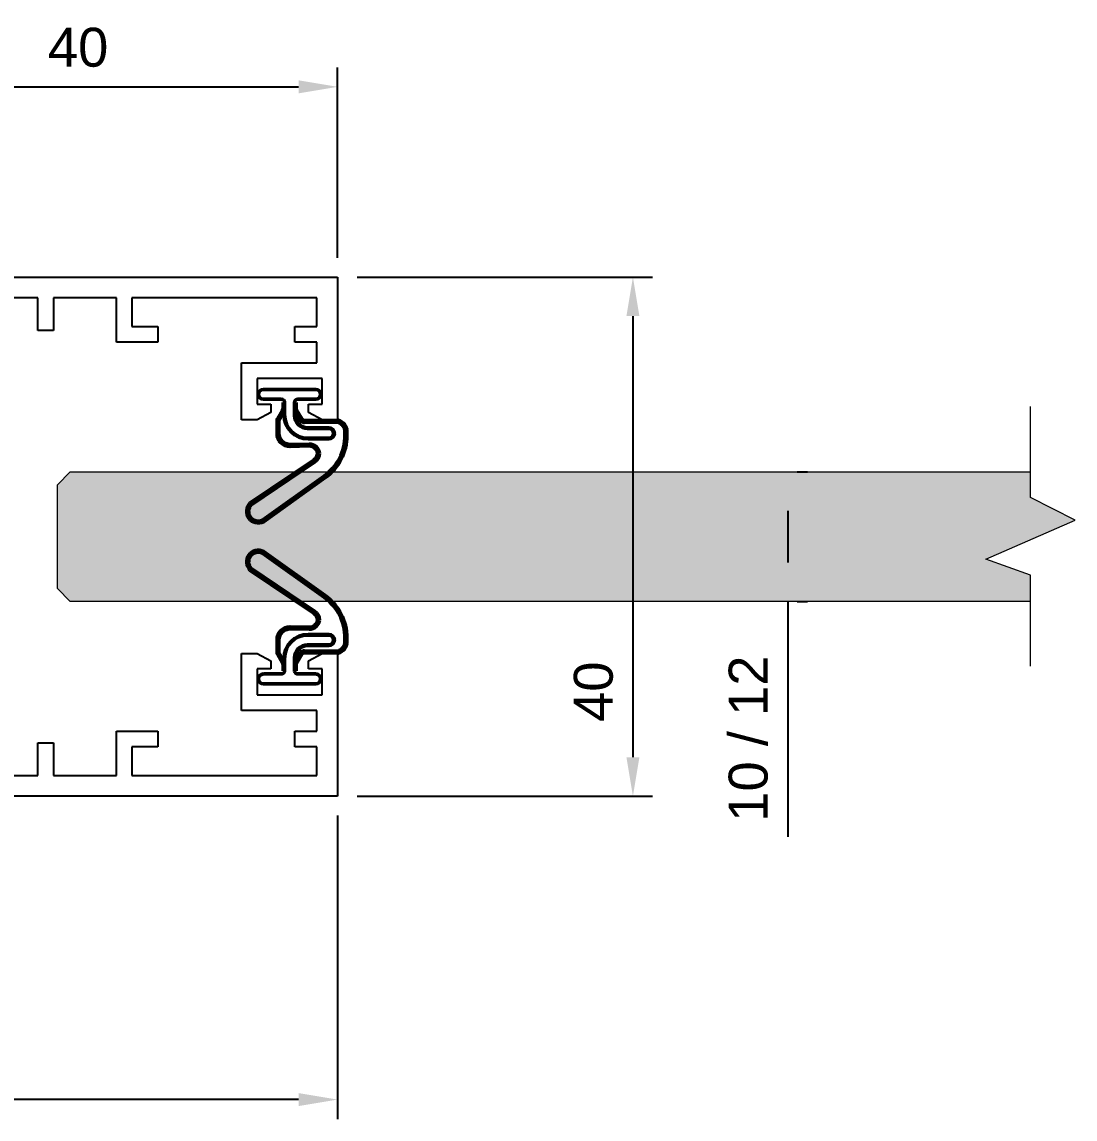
# Model space of a CAD drawing. Header units: millimetres. Extents: x 1679 to 2875, y 789 to 1630.
# Drawn here: x 2326 to 2407.2, y 1360.6 to 1445.1 of the extents above; entities that cross this region are included whole.
import ezdxf

# ---------------------------------------------------------------- set-up
doc = ezdxf.new("R2010")
doc.units = ezdxf.units.MM
for name, color, linetype in [('48800_-_L2315', 7, 'Continuous'), ('48800_-_L3000', 7, 'Continuous'), ('Blocchi', 7, 'Continuous'), ('PARTENZA_VERTICA', 7, 'Continuous'), ('quote', 3, 'Continuous')]:
    doc.layers.add(name, color=color, linetype=linetype)
doc.layers.add('GLASS & JOINTS', color=250, linetype='Continuous', lineweight=13)
doc.layers.add('GLASS HATCH', color=7, linetype='Continuous', true_color=0xb8ffed, transparency=0.5)
doc.styles.get("Standard").update_dxf_attribs({"font": 'arial.ttf'})
doc.dimstyles.new('ISO-25$0', dxfattribs={"dimtxt": 3, "dimasz": 3, "dimexe": 1.5, "dimexo": 1.5, "dimgap": 1.5, "dimtad": 1, "dimtxsty": 'Standard', "dimcen": 2.5, "dimadec": 0, "dimazin": 0, "dimtfac": 1, "dimtmove": 0, "dimatfit": 3, "dimfxl": 1, "dimarcsym": 0})

# ---------------------------------------------------------------- blocks, each defined once
blk = doc.blocks.new('cassaporta Glass')
at = {"color": 4}
for p, q in [((19.99999999999955, 14.99999999999977), (15.19999999997481, 14.99999999999977)), ((15.19999999997481, 14.99999999999977), (15.19999999997481, 13.79999999999177)), ((19.99999999999955, -40.00000000000023), (19.99999999999955, 14.99999999999977)), ((15.19999999997481, 13.79999999999177), (15.77499999995734, 12.75000000001432)), ((16.39999999995734, 12.75000000001432), (16.39999999995734, 13.79999999999177)), ((16.39999999995734, 13.79999999999177), (18.39999999998645, 13.79999999999177)), ((18.39999999998645, 13.79999999999177), (18.39999999998645, 8.799999999991769)), ((15.77499999995734, 12.75000000001432), (16.39999999995734, 12.75000000001432)), ((15.77499999995734, 9.850000000041973), (15.19999999997481, 8.799999999991769)), ((16.39999999995734, 9.850000000041973), (15.77499999995734, 9.850000000041973)), ((16.39999999995734, 8.799999999991769), (16.39999999995734, 9.850000000041973)), ((15.19999999997481, 8.799999999991769), (15.19999999997481, 7.600000000020145)), ((18.39999999998645, 8.799999999991769), (16.39999999995734, 8.799999999991769)), ((15.19999999997481, 7.600000000020145), (18.39999999998645, 7.600000000020145)), ((18.39999999998645, 7.600000000020145), (18.39999999998645, -2.273736754432321e-13)), ((-0.4000000000237378, -2.273736754432321e-13), (-20.00000000000045, -2.273736754432321e-13)), ((-20.00000000000045, -2.273736754432321e-13), (-20.00000000000045, -40.00000000000023)), ((-4.547473508864641e-13, -0.3999999999907686), (-0.4000000000237378, -2.273736754432321e-13)), ((0.3999999999937245, -2.273736754432321e-13), (-4.547473508864641e-13, -0.3999999999907686)), ((18.39999999998645, -2.273736754432321e-13), (0.3999999999937245, -2.273736754432321e-13)), ((-17.90000000002374, -11.79999999998495), (-17.90000000002374, -1.999999999989313)), ((-17.90000000002374, -1.999999999989313), (-12.45000000001937, -1.999999999989313)), ((-12.45000000001937, -1.999999999989313), (-12.45000000001937, -5.000000000000227)), ((12.44999999997481, -5.000000000000227), (12.44999999997481, -1.999999999989313)), ((12.44999999997481, -1.999999999989313), (17.89999999999372, -1.999999999989313)), ((17.89999999999372, -1.999999999989313), (17.89999999999372, -11.79999999998495)), ((-11.25000000000045, -5.000000000000227), (-11.25000000000045, -2.999999999992951)), ((-11.25000000000045, -2.999999999992951), (11.24999999999955, -2.999999999992951)), ((11.24999999999955, -2.999999999992951), (11.24999999999955, -5.000000000000227)), ((-12.45000000001937, -5.000000000000227), (-11.25000000000045, -5.000000000000227)), ((11.24999999999955, -5.000000000000227), (12.44999999997481, -5.000000000000227)), ((-11.25000000000045, -9.800000000014052), (-12.45000000001937, -9.800000000014052)), ((-12.45000000001937, -9.800000000014052), (-12.45000000001937, -11.79999999998495)), ((-11.25000000000045, -11.79999999998495), (-11.25000000000045, -9.800000000014052)), ((12.44999999997481, -9.800000000014052), (11.24999999999955, -9.800000000014052)), ((11.24999999999955, -9.800000000014052), (11.24999999999955, -11.79999999998495)), ((12.44999999997481, -11.79999999998495), (12.44999999997481, -9.800000000014052)), ((-12.45000000001937, -11.79999999998495), (-17.90000000002374, -11.79999999998495)), ((11.24999999999955, -11.79999999998495), (-11.25000000000045, -11.79999999998495)), ((17.89999999999372, -11.79999999998495), (12.44999999997481, -11.79999999998495)), ((-18.40000000003101, -16.90000000002351), (-18.40000000003101, -13.40000000001987)), ((-18.40000000003101, -13.40000000001987), (18.39999999998645, -13.40000000001987)), ((18.39999999998645, -13.40000000001987), (18.39999999998645, -16.90000000002351)), ((-15.90000000003101, -16.90000000002351), (-18.40000000003101, -16.90000000002351)), ((-15.90000000003101, -18.09999999999513), (-15.90000000003101, -16.90000000002351)), ((18.39999999998645, -16.90000000002351), (15.89999999998645, -16.90000000002351)), ((15.89999999998645, -16.90000000002351), (15.89999999998645, -18.09999999999513)), ((-18.40000000003101, -22.95000000000095), (-18.40000000003101, -18.09999999999513)), ((-18.40000000003101, -18.09999999999513), (-15.90000000003101, -18.09999999999513)), ((15.89999999998645, -18.09999999999513), (18.39999999998645, -18.09999999999513)), ((18.39999999998645, -18.09999999999513), (18.39999999998645, -22.95000000000095)), ((-15.00000000000045, -22.95000000000095), (-18.40000000003101, -22.95000000000095)), ((-15.00000000000045, -26.14999999997985), (-15.00000000000045, -22.95000000000095)), ((18.39999999998645, -22.95000000000095), (14.99999999999955, -22.95000000000095)), ((14.99999999999955, -22.95000000000095), (14.99999999999955, -26.14999999997985)), ((-18.40000000003101, -38.40000000001987), (-18.40000000003101, -24.14999999999077)), ((-18.40000000003101, -24.14999999999077), (-16.20000000001937, -24.14999999999077)), ((-16.20000000001937, -24.14999999999077), (-16.20000000001937, -26.14999999997985)), ((16.19999999997481, -26.14999999997985), (16.19999999997481, -24.14999999999077)), ((16.19999999997481, -24.14999999999077), (18.39999999998645, -24.14999999999077)), ((18.39999999998645, -24.14999999999077), (18.39999999998645, -38.40000000001987)), ((-16.20000000001937, -26.14999999997985), (-15.00000000000045, -26.14999999997985)), ((14.99999999999955, -26.14999999997985), (16.19999999997481, -26.14999999997985)), ((-9.00000000000773, -32.60000000000241), (-13.40000000003101, -32.60000000000241)), ((-13.40000000003101, -32.60000000000241), (-13.40000000003101, -38.40000000001987)), ((-9.00000000000773, -33.79999999997403), (-9.00000000000773, -32.60000000000241)), ((13.39999999998645, -32.60000000000241), (8.999999999999545, -32.60000000000241)), ((8.999999999999545, -32.60000000000241), (8.999999999999545, -33.79999999997403)), ((13.39999999998645, -38.40000000001987), (13.39999999998645, -32.60000000000241)), ((-12.2000000000121, -38.79999999997403), (-12.2000000000121, -33.79999999997403)), ((-12.2000000000121, -33.79999999997403), (-10.20000000001937, -33.79999999997403)), ((-10.20000000001937, -33.79999999997403), (-10.20000000001937, -34.84999999996967)), ((-9.575000000019372, -34.84999999996967), (-9.00000000000773, -33.79999999997403)), ((8.999999999999545, -33.79999999997403), (9.574999999974807, -34.84999999996967)), ((10.19999999997481, -34.84999999996967), (10.19999999997481, -33.79999999997403)), ((10.19999999997481, -33.79999999997403), (12.20000000001119, -33.79999999997403)), ((12.20000000001119, -33.79999999997403), (12.20000000001119, -38.79999999997403)), ((-10.20000000001937, -34.84999999996967), (-9.575000000019372, -34.84999999996967)), ((9.574999999974807, -34.84999999996967), (10.19999999997481, -34.84999999996967)), ((-15.00000000000045, -36.70000000003733), (-16.20000000001937, -36.70000000003733)), ((-16.20000000001937, -36.70000000003733), (-16.20000000001937, -38.40000000001987)), ((-15.00000000000045, -38.40000000001987), (-15.00000000000045, -36.70000000003733)), ((16.20000000001119, -36.70000000003733), (14.99999999999955, -36.70000000003733)), ((14.99999999999955, -36.70000000003733), (14.99999999999955, -38.40000000001987)), ((16.19999999997481, -38.40000000001987), (16.20000000001119, -36.70000000003733)), ((-9.575000000019372, -37.74999999999659), (-10.20000000001937, -37.74999999999659)), ((-10.20000000001937, -37.74999999999659), (-10.20000000001937, -38.79999999997403)), ((-9.00000000000773, -38.79999999997403), (-9.575000000019372, -37.74999999999659)), ((9.574999999974807, -37.74999999999659), (8.999999999999545, -38.79999999997403)), ((10.19999999997481, -37.74999999999659), (9.574999999974807, -37.74999999999659)), ((10.19999999997481, -38.79999999997403), (10.19999999997481, -37.74999999999659)), ((-16.20000000001937, -38.40000000001987), (-18.40000000003101, -38.40000000001987)), ((-13.40000000003101, -38.40000000001987), (-15.00000000000045, -38.40000000001987)), ((-10.20000000001937, -38.79999999997403), (-12.2000000000121, -38.79999999997403)), ((-9.00000000000773, -40.00000000000023), (-9.00000000000773, -38.79999999997403)), ((8.999999999999545, -38.79999999997403), (8.999999999999545, -40.00000000000023)), ((12.20000000001119, -38.79999999997403), (10.19999999997481, -38.79999999997403)), ((14.99999999999955, -38.40000000001987), (13.39999999998645, -38.40000000001987)), ((18.39999999998645, -38.40000000001987), (16.19999999997481, -38.40000000001987)), ((-20.00000000000045, -40.00000000000023), (-9.00000000000773, -40.00000000000023)), ((8.999999999999545, -40.00000000000023), (19.99999999999955, -40.00000000000023))]:
    blk.add_line(p, q, dxfattribs=at)
blk = doc.blocks.new('48800')
at = {"layer": '48800_-_L3000', "linetype": 'Continuous', "lineweight": 5}
h = blk.add_hatch(dxfattribs=at)
h.set_pattern_fill('LINE', color=3, scale=2, angle=45, style=0)
h.set_pattern_definition([(45, (-6239.774805377373, -3270.228350211878), (-4.490128060534577, 4.490128060534577), [])])
edge = h.paths.add_edge_path()
edge.add_arc((9.396389012849795, 2.40966251806185), 0.896706326863548, 334.1295288506058, 494.3643185320288)
edge.add_line((8.769395574795453, 3.050725280414099), (5.444471376502406, -1.862180261775848))
edge.add_arc((4.916598358411647, -1.515421275796598), 0.6315787501057035, 270.0000000002475, 326.69914895622253, ccw=False)
edge.add_arc((4.996062680173054, -1.511926273021345), 0.6400259760442559, 180.3128777849759, 262.8678681542906, ccw=False)
edge.add_line((4.356046246815822, -1.515421275902554), (4.38947250000092, -0.03323105942172333))
edge.add_arc((3.38947250000092, -0.03323105942126858), 0.9999999999999968, 0, 90)
edge.add_line((3.38947250000092, 0.9667689405787314), (2.399999250001201, 0.9667689405787314))
edge.add_arc((2.399999250001201, 0.7141374405787246), 0.2526314999999962, 90, 119.9999999996547)
edge.add_line((2.273683500002335, 0.932922737375975), (1.591578450050292, 0.5391092032627967))
edge.add_arc((1.465262700083258, 0.7578945000459498), 0.2526314999727501, 270, 299.9999999949495, ccw=False)
edge.add_line((1.465262700083258, 0.5052630000727731), (1.010526000001846, 0.5052629999995588))
edge.add_line((1.010526000000937, 0.5052629999995588), (1.010526000000027, 0.405262999999195))
edge.add_line((1.010526000000027, 0.405262999999195), (1.465262700081439, 0.405262999999195))
edge.add_arc((1.465262700083258, 0.7578945000459498), 0.352631500046368, 270, 299.9999999994366)
edge.add_line((1.641578450103225, 0.4525066628298191), (2.323683500001607, 0.8463201969971124))
edge.add_arc((2.399999250001201, 0.7141374405787246), 0.1526315000000054, 90, 119.99999999974361, ccw=False)
edge.add_line((2.399999250001201, 0.8667689405792771), (3.38947250000092, 0.8667689405788224))
edge.add_arc((3.38947250000092, -0.03323105942126858), 0.9000000000000059, 0.06988599971208487, 90, ccw=False)
edge.add_line((4.289471830506045, -0.03213329297705059), (4.256041235630619, -1.514516029156766))
edge.add_arc((4.996062680173054, -1.511926273021345), 0.7400259760442747, 180.2005097174982, 263.3500359557772)
edge.add_arc((4.916598358411647, -1.515421275796598), 0.7315787501057127, 269.5118242481909, 326.6432963274905)
edge.add_line((5.527659461139592, -1.917679645927365), (8.846376224170854, 2.986053794500549))
edge.add_arc((9.396389012849795, 2.40966251806185), 0.7967063268635467, -25.27844735126598, 133.6584744605168, ccw=False)
edge.add_line((10.11680532527498, 2.069454775564282), (6.714339917959478, -2.689066771321905))
edge.add_arc((3.541890162345226, -0.4206835259019499), 3.900000000000003, 269.9999999999866, 324.43425599117296, ccw=False)
edge.add_line((3.541890162344316, -4.320683525902041), (3.251858882145825, -4.320683525902496))
edge.add_arc((3.270429271379726, -3.481853783880979), 0.8390352766452767, 196.6940098438309, 268.7317674874703, ccw=False)
edge.add_line((2.466757206734655, -3.72287537620241), (2.499998554510967, -1.152408388225922))
edge.add_arc((2.14736775000074, -1.151708034281), 0.3526314999903055, 359.886205992474, 419.9999999936312)
edge.add_line((2.323683500029802, -0.8463201971344461), (1.641578450067755, -0.452506662896667))
edge.add_arc((1.465262700102357, -0.7578944999731902), 0.3526314998976901, 59.99999999686333, 89.99999999674895)
edge.add_line((1.465262700122366, -0.4052630000755926), (1.010526000000937, -0.4052630000005593))
edge.add_line((1.010526000000027, -0.4052630000005593), (1.010526000000027, -0.5052630000009231))
edge.add_line((1.010526000000027, -0.5052630000009231), (1.465262700101448, -0.5052630000004683))
edge.add_arc((1.465262700102357, -0.7578944999731902), 0.2526314999727575, 59.99999999363979, 90, ccw=False)
edge.add_line((1.591578450113047, -0.5391092032145934), (2.273683500025072, -0.9329227374987568))
edge.add_arc((2.14736775000074, -1.151708034281), 0.2526315000000008, 0, 59.99999999364178, ccw=False)
edge.add_line((2.399999250001201, -1.151708034281), (2.366572996817013, -3.736473275902426))
edge.add_arc((3.270429271379726, -3.481853783880979), 0.939035276645271, 195.7327148735532, 268.8011990043486)
edge.add_line((3.250783246816354, -4.42068352590195), (3.541890162344316, -4.42068352590195))
edge.add_arc((3.541890162345226, -0.4206835259019499), 4.000000000000004, 269.999999999987, 324.4342559911777)
edge.add_line((6.795684783488468, -2.747230444281286), (10.20322992133242, 2.018395365038032))
at = {"layer": '48800_-_L2315', "color": 3, "linetype": 'Continuous', "lineweight": 50}
for p, q in [((2.36657299682156, 0.8630637995302095), (2.36657299682156, 0.8111730546111175)), ((3.250783246821811, 0.8667689405783676), (3.250783246821811, 0.8167689405786405)), ((2.36657299682156, 0.3839548278692746), (2.36657299682156, 0.3326725295596589)), ((2.36657299682156, -0.4473202594099348), (2.36657299682156, -0.501206485540024)), ((2.36657299682156, -0.8139785796010983), (2.36657299682156, -0.8754870456659773)), ((3.250783246821811, -0.09474503675437518), (3.250783246821811, -0.1654285425979651)), ((3.250783246821811, -3.376517609131497), (3.250783246821811, -3.429402981724252)), ((3.250783246821811, -4.270644441476634), (3.250783246821811, -4.320659023000644))]:
    blk.add_line(p, q, dxfattribs=at)
at = {"layer": '48800_-_L3000', "color": 3, "linetype": 'Continuous', "lineweight": 50}
for p, q in [((8.769395574795453, 3.050725280414099), (5.444471376502406, -1.862180261775848)), ((5.527659461139592, -1.917679645927365), (8.846376224171763, 2.986053794500549)), ((8.884727381443554, 2.953512417873299), (5.569243964262569, -1.94544343311145)), ((0, 2.0210519999996), (0, -2.021052000000054)), ((0.7578945000004751, 0.6315787499993348), (0.7578945000004751, 2.0210519999996)), ((6.673667485195438, -2.659984934842214), (10.07347230572304, 2.09481564561429)), ((10.11680532527498, 2.069454775564282), (6.714339917959478, -2.689066771321905)), ((6.795684783488468, -2.74723044428174), (10.20322992133242, 2.018395365038032)), ((2.273683500002335, 0.932922737375975), (1.591578450050292, 0.5391092032623419)), ((1.641578450103225, 0.4525066628298191), (2.323683500001607, 0.8463201969971124)), ((3.38947250000092, 0.9667689405787314), (2.399999250001201, 0.9667689405787314)), ((2.399999250001201, 0.8667689405788224), (3.38947250000092, 0.8667689405788224)), ((1.465262700083258, 0.5052629999995588), (1.010526000000937, 0.5052629999995588)), ((1.010526000000027, 0.5052629999995588), (1.010526000000027, 0.405262999999195)), ((1.010526000000027, 0.405262999999195), (1.465262700082349, 0.405262999999195)), ((1.961051550000775, 0.3789472499993281), (1.010526000000937, 0.3789472499993281)), ((2.348683500001243, 0.8030189268074537), (1.700772350085572, 0.4289472499990552)), ((1.700772350085572, 0.4289472499990552), (1.961051550000775, 0.4289472499990552)), ((3.38947250000092, 0.8167689405786405), (2.399999250001201, 0.8167689405786405)), ((0.7578945000004751, -2.021052000000509), (0.7578945000004751, -0.6315787500006991)), ((1.010526000000027, -0.3789472500006923), (2.003157050000482, -0.3789472500006923)), ((1.465262700122366, -0.4052630000005593), (1.010526000000937, -0.4052630000005593)), ((1.010526000000027, -0.4052630000005593), (1.010526000000027, -0.5052630000004683)), ((1.010526000000027, -0.5052630000004683), (1.465262700101448, -0.5052630000004683)), ((1.591578450113047, -0.5391092032145934), (2.273683500025072, -0.9329227374987568)), ((2.323683500035258, -0.8463201971262606), (1.641578450068664, -0.4525066628971217)), ((2.003157050000482, -0.4289472500004194), (1.700772350075567, -0.4289472500004194)), ((1.700772350076477, -0.4289472500004194), (2.348683500044899, -0.8030189269425136)), ((4.206039502805652, -1.514029139572358), (4.239470951440126, -0.03160854592488249)), ((4.289471830506045, -0.03213329297705059), (4.256041235630619, -1.514516029156766)), ((4.356046246815822, -1.515421275902554), (4.389472500000011, -0.03323105942172333)), ((2.399999250001201, -1.151708034281455), (2.366572996817013, -3.736473275902426)), ((2.466757206734655, -3.72287537620241), (2.499998554510967, -1.152408388225922)), ((2.549997795196759, -1.152790391997769), (2.516853723221175, -3.715735294495971)), ((2.9531570500003, -3.021052000000509), (2.9531570500003, -1.378947250000238)), ((3.003157050000482, -1.378947250000692), (3.003157050000482, -3.021052000000964)), ((3.761051550000047, -3.021052000000509), (3.761051550000047, -1.421052750000399)), ((3.811051550001139, -1.421052750000399), (3.811051550001139, -3.021052000000509)), ((3.250783246816354, -4.42068352590195), (3.541890162344316, -4.42068352590195)), ((3.541890162344316, -4.320683525902496), (3.251858882145825, -4.320683525902496)), ((3.252420776332656, -4.270683525902314), (3.541890162344316, -4.270683525902314))]:
    blk.add_line(p, q, dxfattribs=at)
for centre, radius, start, end in [((9.396389012849795, 2.40966251806185), 0.896706326863442, 334.1295288505872, 134.3643185320363), ((9.396389012849795, 2.40966251806185), 0.7967063268636893, 334.7215526487413, 133.6584744605154), ((9.396389012849795, 2.40966251806185), 0.7467063268635303, 335.0613537848866, 133.2532824193669), ((0.378947250001147, 2.0210519999996), 0.3789472500000008, 0, 180), ((2.399999250001201, 0.7141374405787246), 0.252631499999989, 90, 119.9999999996709), ((2.399999250001201, 0.7141374405787246), 0.1526314999999399, 90, 119.9999999997291), ((3.38947250000092, -0.03323105942126858), 0.999999999999994, 0, 90), ((3.38947250000092, -0.03323105942126858), 0.9000000000001229, 0.06988599970922103, 90), ((1.010526000000027, 0.6315787499993348), 0.252631499999989, 180, 270), ((1.465262700083258, 0.7578945000459498), 0.2526314999727738, 270, 299.9999999949428), ((1.465262700083258, 0.7578945000459498), 0.3526315000463853, 270, 299.9999999994252), ((1.961051550000775, -1.421052750000399), 1.849999999999685, 0, 90), ((1.961051550000775, -1.421052750000399), 1.800000000000006, 0, 90), ((2.399999250001201, 0.7141374405787246), 0.1026314999998945, 90, 119.9999999999035), ((3.38947250000092, -0.03323105942126858), 0.850000000000003, 0.1093685082818924, 90), ((1.010526000000027, -0.6315787500006991), 0.2526315000000029, 90, 180), ((1.465262700102357, -0.7578944999731902), 0.3526314998976521, 59.99999999687436, 89.99999999674311), ((1.465262700102357, -0.7578944999731902), 0.2526314999728996, 59.99999999365227, 90), ((2.003157050000482, -1.378947250000692), 0.9999999999998899, 0, 90), ((2.003157050000482, -1.378947250000692), 0.9500000000000098, 0, 90), ((2.147367750009835, -1.151708034275543), 0.40263149999061, 359.8459767700854, 59.99999999350037), ((2.14736775000074, -1.151708034281), 0.2526315000000834, 0, 59.99999999340662), ((2.14736775000074, -1.151708034281), 0.3526314999903036, 359.8862059924704, 59.99999999361668), ((4.996062680173054, -1.511926273021345), 0.7900259760441394, 180.1525083024812, 263.5451577445012), ((4.996062680173054, -1.511926273021345), 0.7400259760442733, 180.2005097174938, 263.3500359557647), ((4.996062680173054, -1.511926273021345), 0.6400259760441888, 180.3128777849853, 262.8678681542962), ((0.378947250001147, -2.021052000000509), 0.3789472499999974, 180, 0), ((4.916598358411647, -1.515421275796598), 0.7815787501056921, 269.3145215482322, 326.6194820430252), ((4.916598358411647, -1.515421275796598), 0.7315787501057879, 269.511824248194, 326.6432963275067), ((4.916598358411647, -1.515421275796598), 0.6315787501056129, 270.0000000002345, 326.6991489562507), ((3.382104300000719, -3.021052000000509), 0.4289472499999953, 180, 0), ((3.382104300000719, -3.021052000000509), 0.3789472499999974, 180, 0), ((3.541890162345226, -0.4206835259019499), 3.850000000000353, 269.9999999999739, 324.434255991183), ((3.541890162345226, -0.4206835259019499), 3.900000000000085, 269.9999999999739, 324.434255991183), ((3.541890162345226, -0.4206835259019499), 4.000000000000004, 269.9999999999739, 324.434255991183), ((3.270429271379726, -3.481853783881434), 0.9390352766452355, 195.7327148735173, 268.8011990043589), ((3.270429271379726, -3.481853783880979), 0.8390352766455319, 196.6940098438362, 268.7317674874655), ((3.270429271379726, -3.481853783880979), 0.7890352766453878, 197.2423774141881, 268.6921999648625)]:
    blk.add_arc(centre, radius, start, end, dxfattribs=at)
at = {"layer": 'PARTENZA_VERTICA', "color": 3, "linetype": 'Continuous', "lineweight": 50}
for p, q in [((2.200000000006185, 0.7171764680629167), (2.200000000006185, 0.7749114949810973)), ((2.200000000006185, 0.3630166539855963), (2.200000000006185, 0.4134508990123322)), ((2.200000000006185, -0.4495642003203102), (2.200000000006185, -0.3985122174594835)), ((2.200000000006185, -0.7749114950875082), (2.200000000006185, -0.7171764681493187))]:
    blk.add_line(p, q, dxfattribs=at)
blk = doc.blocks.new('*D185')
at = {"layer": 'Defpoints', "color": 0, "transparency": 16777216}
for p in [(2384.267401222186, 1410.477123240805), (2384.267401222186, 1400.477123240805), (2385.054544344386, 1400.477123240805)]:
    blk.add_point(p, dxfattribs=at)
at = {"layer": 'quote', "color": 0, "lineweight": -2, "transparency": 16777216}
for p, q in [((2385.767401222186, 1410.477123240805), (2386.554544344386, 1410.477123240805)), ((2385.054544344386, 1407.477123240805), (2385.054544344386, 1403.477123240805)), ((2385.054544344386, 1400.477123240805), (2385.054544344386, 1382.337969079822)), ((2385.767401222186, 1400.477123240805), (2386.554544344386, 1400.477123240805))]:
    blk.add_line(p, q, dxfattribs=at)
at = {"layer": 'quote', "color": 0, "transparency": 16777216}
for points in [[(2384.554544344386, 1407.477123240805), (2385.554544344386, 1407.477123240805), (2385.054544344386, 1410.477123240805)], [(2384.554544344386, 1403.477123240805), (2385.554544344386, 1403.477123240805), (2385.054544344386, 1400.477123240805)]]:
    blk.add_solid(points, dxfattribs=at)
at = {"layer": 'quote', "color": 0, "transparency": 16777216, "insert": (2382.003384726378, 1389.907546160312), "char_height": 3, "attachment_point": 5, "rotation": 90}
blk.add_mtext('10 / 12', dxfattribs=at)
blk = doc.blocks.new('*D198')
at = {"layer": 'Defpoints', "color": 0, "transparency": 16777216}
for p in [(2350.339248438551, 1440.146170313461), (2310.339248438551, 1425.477123240782), (2350.339248438551, 1425.477123240782)]:
    blk.add_point(p, dxfattribs=at)
at = {"layer": 'quote', "color": 0, "lineweight": -2, "transparency": 16777216}
for p, q in [((2310.339248438551, 1426.977123240782), (2310.339248438551, 1441.646170313461)), ((2350.339248438551, 1426.977123240782), (2350.339248438551, 1441.646170313461)), ((2313.339248438551, 1440.146170313461), (2347.339248438551, 1440.146170313461))]:
    blk.add_line(p, q, dxfattribs=at)
at = {"layer": 'quote', "color": 0, "transparency": 16777216}
for points in [[(2313.339248438551, 1440.646170313461), (2313.339248438551, 1439.646170313461), (2310.339248438551, 1440.146170313461)], [(2347.339248438551, 1440.646170313461), (2347.339248438551, 1439.646170313461), (2350.339248438551, 1440.146170313461)]]:
    blk.add_solid(points, dxfattribs=at)
at = {"layer": 'quote', "color": 0, "transparency": 16777216, "insert": (2330.339248438551, 1443.177889276626), "char_height": 3, "attachment_point": 5}
blk.add_mtext('40', dxfattribs=at)
blk = doc.blocks.new('*D199')
at = {"layer": 'Defpoints', "color": 0, "transparency": 16777216}
for p in [(2295.339248438551, 1385.477123240784), (2350.339248438551, 1385.477123240782), (2295.339248438551, 1362.087307464541)]:
    blk.add_point(p, dxfattribs=at)
at = {"layer": 'quote', "color": 0, "lineweight": -2, "transparency": 16777216}
for p, q in [((2295.339248438551, 1383.977123240784), (2295.339248438551, 1360.587307464541)), ((2350.339248438551, 1383.977123240782), (2350.339248438551, 1360.587307464541)), ((2347.339248438551, 1362.087307464541), (2298.339248438551, 1362.087307464541))]:
    blk.add_line(p, q, dxfattribs=at)
at = {"layer": 'quote', "color": 0, "transparency": 16777216}
for points in [[(2298.339248438551, 1362.587307464541), (2298.339248438551, 1361.587307464541), (2295.339248438551, 1362.087307464541)], [(2347.339248438551, 1362.587307464541), (2347.339248438551, 1361.587307464541), (2350.339248438551, 1362.087307464541)]]:
    blk.add_solid(points, dxfattribs=at)
at = {"layer": 'quote', "color": 0, "transparency": 16777216, "insert": (2322.839248438551, 1365.112887273545), "char_height": 3, "attachment_point": 5}
blk.add_mtext('55', dxfattribs=at)
blk = doc.blocks.new('*D200')
at = {"layer": 'Defpoints', "color": 0, "transparency": 16777216}
for p in [(2350.339248438552, 1425.477123240784), (2350.339248438552, 1385.477123240786), (2373.100520629946, 1385.477123240786)]:
    blk.add_point(p, dxfattribs=at)
at = {"layer": 'quote', "color": 0, "lineweight": -2, "transparency": 16777216}
for p, q in [((2351.839248438552, 1425.477123240784), (2374.600520629946, 1425.477123240784)), ((2373.100520629946, 1422.477123240784), (2373.100520629946, 1388.477123240786)), ((2351.839248438552, 1385.477123240786), (2374.600520629946, 1385.477123240786))]:
    blk.add_line(p, q, dxfattribs=at)
at = {"layer": 'quote', "color": 0, "transparency": 16777216}
for points in [[(2372.600520629946, 1422.477123240784), (2373.600520629946, 1422.477123240784), (2373.100520629946, 1425.477123240784)], [(2372.600520629946, 1388.477123240786), (2373.600520629946, 1388.477123240786), (2373.100520629946, 1385.477123240786)]]:
    blk.add_solid(points, dxfattribs=at)
at = {"layer": 'quote', "color": 0, "transparency": 16777216, "insert": (2370.068801666781, 1393.523788949851), "char_height": 3, "attachment_point": 5, "rotation": 90}
blk.add_mtext('40', dxfattribs=at)

msp = doc.modelspace()

# ---------------------------------------------------------------- hatches: boundary and pattern name
at = {"layer": 'GLASS HATCH'}
h = msp.add_hatch(color=256, dxfattribs=at)
h.dxf.hatch_style = 1
h.paths.add_polyline_path([(2403.744924732418, 1400.477123240807), (2403.744924732418, 1402.495131620843), (2400.3105779581, 1403.745131620843), (2407.179271506736, 1406.745131620843), (2403.744924732418, 1408.495131620843), (2403.744924732418, 1410.477123240807), (2329.73924843857, 1410.477123240807), (2328.73924843857, 1409.477123240807), (2328.73924843857, 1401.477123240807), (2329.73924843857, 1400.477123240807)])

# ---------------------------------------------------------------- linework, layer by layer
at = {"layer": 'GLASS & JOINTS'}
for points in [[(2403.744924732418, 1395.495131620843), (2403.744924732418, 1402.495131620843), (2400.3105779581, 1403.745131620843), (2407.179271506736, 1406.745131620843), (2403.744924732418, 1408.495131620843), (2403.744924732418, 1415.495131620843)], [(2403.744924732418, 1400.477123240807), (2329.73924843857, 1400.477123240807), (2328.73924843857, 1401.477123240807), (2328.73924843857, 1409.477123240807), (2329.73924843857, 1410.477123240807), (2403.744924732418, 1410.477123240807)]]:
    msp.add_lwpolyline(points, dxfattribs=at)

# ---------------------------------------------------------------- block references
at = {"xscale": -1, "rotation": 90}
msp.add_blockref('48800', (2346.639248438525, 1416.820534338262), dxfattribs=at)
at = {"rotation": 89.99999999999999}
msp.add_blockref('48800', (2346.639248438525, 1394.133712143286), dxfattribs=at)
at = {"layer": 'Blocchi', "xscale": -1, "rotation": 90}
msp.add_blockref('cassaporta Glass', (2310.339248438551, 1405.477123240786), dxfattribs=at)

# ---------------------------------------------------------------- dimensions: what is measured, and where the dimension line sits
at = {"layer": 'quote'}
for base, p1, p2, picture, middle in [((2350.339248438551, 1440.146170313461), (2310.339248438551, 1425.477123240782), (2350.339248438551, 1425.477123240782), '*D198', (2330.339248438551, 1443.177889276626)), ((2295.339248438551, 1362.087307464541), (2350.339248438551, 1385.477123240782), (2295.339248438551, 1385.477123240784), '*D199', (2322.839248438551, 1365.112887273545))]:
    dim = msp.add_linear_dim(base=base, p1=p1, p2=p2, dimstyle='ISO-25$0', dxfattribs=at)
    dim.commit()
    dim.dimension.update_dxf_attribs({"geometry": picture, "text_midpoint": middle})
dim = msp.add_linear_dim(base=(2373.100520629946, 1385.477123240786), p1=(2350.339248438551, 1425.477123240783), p2=(2350.339248438551, 1385.477123240785), angle=90, dimstyle='ISO-25$0', dxfattribs=at)
dim.commit()
dim.dimension.update_dxf_attribs({"geometry": '*D200', "text_midpoint": (2373.100520629946, 1393.523788949851), "dimtype": 160})
dim = msp.add_linear_dim(base=(2385.054544344386, 1400.477123240805), p1=(2384.267401222185, 1410.477123240805), p2=(2384.267401222185, 1400.477123240805), angle=90, text='<> / 12', dimstyle='ISO-25$0', dxfattribs=at)
dim.commit()
dim.dimension.update_dxf_attribs({"geometry": '*D185', "text_midpoint": (2385.054544344386, 1389.907546160312), "dimtype": 160})

doc.saveas('drawing.dxf')
